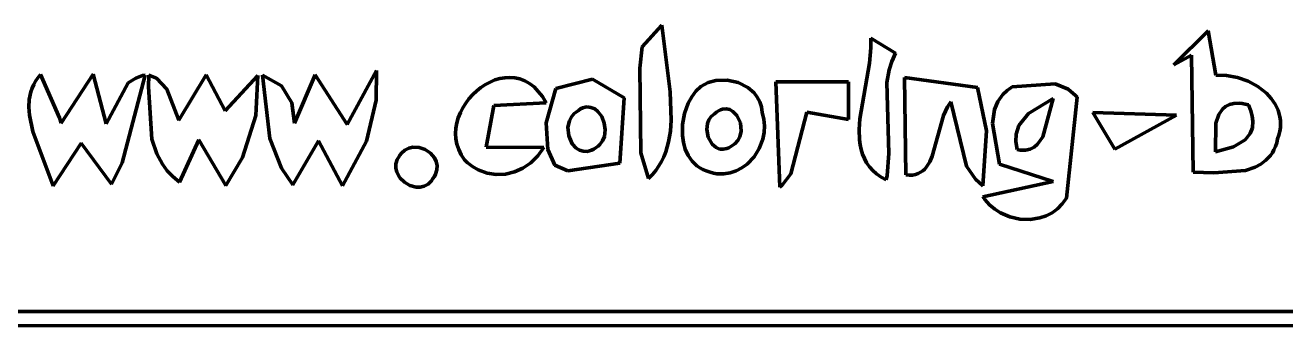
# Model space of a CAD drawing. Header units: millimetres. Extents: x 0 to 7.9, y 0 to 11.
# Drawn here: x 5.958 to 7.184, y 0 to 0.293 of the extents above; entities that cross this region are included whole.
import ezdxf

# ---------------------------------------------------------------- set-up
doc = ezdxf.new("R2010")
doc.units = ezdxf.units.MM
doc.layers.add('color#010101ff', color=7, linetype='CONTINUOUS', lineweight=100)
doc.layers.add('color#ffffffff', color=7, linetype='CONTINUOUS', lineweight=100)

msp = doc.modelspace()

# ---------------------------------------------------------------- linework, layer by layer
at = {"layer": 'color#010101ff'}
for p, q in [((6.5578, 0.2715), (6.577, 0.2926)), ((6.577, 0.2926), (6.5851, 0.2278)), ((7.0749, 0.2539), (7.1082, 0.2872)), ((7.1082, 0.2872), (7.1155, 0.2441)), ((6.5557, 0.2509), (6.5578, 0.2715)), ((6.7788, 0.2555), (6.7804, 0.2707)), ((6.7804, 0.2801), (6.8041, 0.2654)), ((6.7804, 0.2707), (6.7804, 0.2801)), ((6.8006, 0.2574), (6.7981, 0.2493)), ((6.8041, 0.2654), (6.8006, 0.2574)), ((7.0919, 0.2634), (7.0749, 0.2539)), ((7.0937, 0.1497), (7.0919, 0.2634)), ((5.9931, 0.1973), (6.0241, 0.2451)), ((6.0241, 0.2451), (6.037, 0.1966)), ((6.271, 0.1959), (6.2997, 0.2484)), ((6.2997, 0.2484), (6.2994, 0.2195)), ((6.5568, 0.1685), (6.5557, 0.2509)), ((6.7695, 0.2015), (6.7788, 0.2555)), ((6.7981, 0.2493), (6.7959, 0.2368)), ((5.9648, 0.2313), (5.9664, 0.2348)), ((5.9664, 0.2348), (5.9682, 0.2382)), ((5.9682, 0.2382), (5.9705, 0.2415)), ((5.9705, 0.2415), (5.9731, 0.2447)), ((5.9731, 0.2447), (5.9916, 0.2025)), ((6.037, 0.1966), (6.0584, 0.2364)), ((6.0748, 0.2439), (6.0524, 0.1585)), ((6.0584, 0.2364), (6.0656, 0.2412)), ((6.0656, 0.2412), (6.0722, 0.2435)), ((6.0722, 0.2435), (6.0748, 0.2439)), ((6.078, 0.2326), (6.0785, 0.2441)), ((6.0785, 0.2441), (6.0859, 0.2409)), ((6.0859, 0.2409), (6.096, 0.2303)), ((6.1075, 0.2003), (6.1342, 0.2443)), ((6.1342, 0.2443), (6.1524, 0.2091)), ((6.1524, 0.2091), (6.1842, 0.2438)), ((6.1842, 0.2438), (6.1824, 0.2046)), ((6.196, 0.1822), (6.1889, 0.2439)), ((6.1889, 0.2439), (6.2072, 0.2335)), ((6.2072, 0.2335), (6.2175, 0.2171)), ((6.2199, 0.1973), (6.2402, 0.2442)), ((6.2402, 0.2442), (6.271, 0.1959)), ((6.4012, 0.232), (6.4056, 0.2349)), ((6.4056, 0.2349), (6.4101, 0.2373)), ((6.4101, 0.2373), (6.4148, 0.2393)), ((6.4148, 0.2393), (6.4196, 0.2407)), ((6.4196, 0.2407), (6.4245, 0.2415)), ((6.4245, 0.2415), (6.4294, 0.2418)), ((6.4294, 0.2418), (6.4342, 0.2414)), ((6.4342, 0.2414), (6.4391, 0.2403)), ((6.4391, 0.2403), (6.4438, 0.2384)), ((6.4438, 0.2384), (6.4484, 0.2359)), ((6.4484, 0.2359), (6.4528, 0.2325)), ((6.4739, 0.2309), (6.5097, 0.2401)), ((6.5097, 0.2401), (6.5406, 0.222)), ((6.6102, 0.2283), (6.6149, 0.2331)), ((6.6149, 0.2331), (6.622, 0.2367)), ((6.622, 0.2367), (6.6297, 0.2388)), ((6.6297, 0.2388), (6.6405, 0.239)), ((6.6405, 0.239), (6.6512, 0.2367)), ((6.6512, 0.2367), (6.6607, 0.2319)), ((6.6878, 0.2374), (6.7584, 0.2376)), ((6.6919, 0.135), (6.6878, 0.2374)), ((6.7584, 0.2376), (6.7585, 0.2009)), ((6.7959, 0.2368), (6.7978, 0.1677)), ((6.8131, 0.2418), (6.8838, 0.2321)), ((6.8142, 0.147), (6.8131, 0.2418)), ((6.9178, 0.2326), (6.9593, 0.2356)), ((6.9593, 0.2356), (6.972, 0.2304)), ((7.1155, 0.2441), (7.1261, 0.2438)), ((7.1261, 0.2438), (7.1368, 0.2417)), ((7.1368, 0.2417), (7.1471, 0.238)), ((7.1471, 0.238), (7.1566, 0.2329)), ((7.1566, 0.2329), (7.1649, 0.2264)), ((5.9621, 0.2204), (5.9636, 0.2277)), ((5.9636, 0.2277), (5.9648, 0.2313)), ((6.0814, 0.1818), (6.078, 0.2326)), ((6.096, 0.2303), (6.1075, 0.2003)), ((6.3864, 0.2168), (6.3896, 0.2211)), ((6.3896, 0.2211), (6.3932, 0.2251)), ((6.3932, 0.2251), (6.3971, 0.2287)), ((6.3971, 0.2287), (6.4012, 0.232)), ((6.4528, 0.2325), (6.457, 0.2282)), ((6.457, 0.2282), (6.4609, 0.2231)), ((6.4609, 0.2231), (6.4646, 0.2171)), ((6.4647, 0.1975), (6.4739, 0.2309)), ((6.5406, 0.222), (6.5362, 0.1582)), ((6.5851, 0.2278), (6.5862, 0.2002)), ((6.6028, 0.2167), (6.6062, 0.2228)), ((6.6062, 0.2228), (6.6102, 0.2283)), ((6.6607, 0.2319), (6.6667, 0.2268)), ((6.6667, 0.2268), (6.6699, 0.2227)), ((6.6699, 0.2227), (6.6723, 0.2181)), ((6.8838, 0.2321), (6.8926, 0.1897)), ((6.9038, 0.2183), (6.9086, 0.2251)), ((6.9086, 0.2251), (6.9128, 0.2291)), ((6.9128, 0.2291), (6.9178, 0.2326)), ((6.9575, 0.2214), (6.9336, 0.2067)), ((6.9474, 0.184), (6.9575, 0.2214)), ((6.9807, 0.2225), (6.9704, 0.1243)), ((6.972, 0.2304), (6.9791, 0.2243)), ((6.9791, 0.2243), (6.9807, 0.2225)), ((7.1649, 0.2264), (7.1695, 0.2213)), ((7.1695, 0.2213), (7.1734, 0.2158)), ((5.9617, 0.2128), (5.9621, 0.2204)), ((5.9623, 0.2051), (5.9617, 0.2128)), ((6.2175, 0.2171), (6.2199, 0.1973)), ((6.2994, 0.2195), (6.2898, 0.1797)), ((6.3812, 0.2075), (6.3836, 0.2122)), ((6.3836, 0.2122), (6.3864, 0.2168)), ((6.4138, 0.2143), (6.4063, 0.1739)), ((6.4646, 0.2171), (6.4138, 0.2143)), ((6.496, 0.2097), (6.4938, 0.208)), ((6.4981, 0.2111), (6.496, 0.2097)), ((6.5003, 0.2121), (6.4981, 0.2111)), ((6.5024, 0.2127), (6.5003, 0.2121)), ((6.5044, 0.213), (6.5024, 0.2127)), ((6.5082, 0.2126), (6.5044, 0.213)), ((6.5118, 0.2111), (6.5082, 0.2126)), ((6.5149, 0.2086), (6.5118, 0.2111)), ((6.5186, 0.2036), (6.5149, 0.2086)), ((6.5991, 0.2066), (6.6028, 0.2167)), ((6.6322, 0.2094), (6.6302, 0.2081)), ((6.6341, 0.2103), (6.6322, 0.2094)), ((6.6361, 0.2109), (6.6341, 0.2103)), ((6.6397, 0.2112), (6.6361, 0.2109)), ((6.6432, 0.2104), (6.6397, 0.2112)), ((6.6462, 0.2086), (6.6432, 0.2104)), ((6.6501, 0.2046), (6.6462, 0.2086)), ((6.6723, 0.2181), (6.6739, 0.213)), ((6.6739, 0.213), (6.6745, 0.2075)), ((6.8548, 0.2132), (6.851, 0.2046)), ((6.8581, 0.2179), (6.8548, 0.2132)), ((6.8731, 0.1553), (6.8581, 0.2179)), ((6.8984, 0.1969), (6.9006, 0.2107)), ((6.9006, 0.2107), (6.9038, 0.2183)), ((7.1221, 0.2109), (7.1185, 0.2058)), ((7.1252, 0.2135), (7.1221, 0.2109)), ((7.1289, 0.2154), (7.1252, 0.2135)), ((7.1333, 0.2165), (7.1289, 0.2154)), ((7.1383, 0.2167), (7.1333, 0.2165)), ((7.1411, 0.2164), (7.1383, 0.2167)), ((7.1441, 0.2158), (7.1411, 0.2164)), ((7.1473, 0.215), (7.1441, 0.2158)), ((7.1497, 0.2093), (7.1473, 0.215)), ((7.1511, 0.204), (7.1497, 0.2093)), ((7.1734, 0.2158), (7.1762, 0.2098)), ((7.1762, 0.2098), (7.178, 0.2034)), ((5.9656, 0.1893), (5.9623, 0.2051)), ((5.9916, 0.2025), (5.9931, 0.1973)), ((6.1824, 0.2046), (6.1694, 0.1638)), ((6.3769, 0.1923), (6.3778, 0.1975)), ((6.3778, 0.1975), (6.3792, 0.2026)), ((6.3792, 0.2026), (6.3812, 0.2075)), ((6.4663, 0.1716), (6.4647, 0.1975)), ((6.4872, 0.1995), (6.4858, 0.1934)), ((6.4891, 0.2033), (6.4872, 0.1995)), ((6.492, 0.2066), (6.4891, 0.2033)), ((6.4938, 0.208), (6.492, 0.2066)), ((6.5211, 0.1974), (6.5186, 0.2036)), ((6.522, 0.1907), (6.5211, 0.1974)), ((6.5862, 0.2002), (6.5854, 0.1895)), ((6.5971, 0.1959), (6.5991, 0.2066)), ((6.6214, 0.197), (6.6207, 0.1912)), ((6.6228, 0.2006), (6.6214, 0.197)), ((6.625, 0.2038), (6.6228, 0.2006)), ((6.6282, 0.2065), (6.625, 0.2038)), ((6.6302, 0.2081), (6.6282, 0.2065)), ((6.6534, 0.1976), (6.6501, 0.2046)), ((6.6542, 0.1896), (6.6534, 0.1976)), ((6.6745, 0.2075), (6.6762, 0.2011)), ((6.6762, 0.2011), (6.6769, 0.1946)), ((6.7179, 0.2079), (6.7025, 0.1479)), ((6.7585, 0.2009), (6.7179, 0.2079)), ((6.7689, 0.1911), (6.7695, 0.2015)), ((6.851, 0.2046), (6.84, 0.1651)), ((6.9054, 0.1573), (6.8984, 0.1969)), ((6.9336, 0.2067), (6.9242, 0.1949)), ((6.996, 0.2077), (7.0775, 0.205)), ((7.0176, 0.172), (6.996, 0.2077)), ((7.0775, 0.205), (7.0176, 0.172)), ((7.1155, 0.1973), (7.1154, 0.1695)), ((7.1185, 0.2058), (7.1155, 0.1973)), ((7.1517, 0.1992), (7.1511, 0.204)), ((7.1512, 0.1927), (7.1517, 0.1992)), ((7.178, 0.2034), (7.1785, 0.2)), ((7.1786, 0.1965), (7.1784, 0.193)), ((7.1785, 0.2), (7.1786, 0.1965)), ((5.9853, 0.1361), (5.9656, 0.1893)), ((6.3766, 0.1871), (6.3769, 0.1923)), ((6.3769, 0.1819), (6.3766, 0.1871)), ((6.4858, 0.1934), (6.4866, 0.1849)), ((6.4866, 0.1849), (6.4899, 0.1773)), ((6.5195, 0.1801), (6.5212, 0.1842)), ((6.5212, 0.1842), (6.522, 0.1907)), ((6.5854, 0.1895), (6.5836, 0.1792)), ((6.597, 0.1853), (6.5971, 0.1959)), ((6.598, 0.1783), (6.597, 0.1853)), ((6.6207, 0.1912), (6.6222, 0.1835)), ((6.6529, 0.1838), (6.6542, 0.1896)), ((6.6765, 0.1881), (6.6753, 0.1817)), ((6.6769, 0.1946), (6.6765, 0.1881)), ((6.7692, 0.1811), (6.7689, 0.1911)), ((6.8926, 0.1897), (6.889, 0.1362)), ((6.9216, 0.1865), (6.9213, 0.1794)), ((6.9242, 0.1949), (6.9216, 0.1865)), ((6.9423, 0.1767), (6.9474, 0.184)), ((7.1441, 0.1809), (7.1491, 0.1871)), ((7.1491, 0.1871), (7.1512, 0.1927)), ((7.177, 0.1857), (7.1757, 0.1819)), ((7.1779, 0.1894), (7.177, 0.1857)), ((7.1784, 0.193), (7.1779, 0.1894)), ((6.0125, 0.1777), (5.9853, 0.1361)), ((6.0419, 0.1378), (6.0125, 0.1777)), ((6.0862, 0.1673), (6.0814, 0.1818)), ((6.127, 0.181), (6.108, 0.1399)), ((6.1532, 0.1366), (6.127, 0.181)), ((6.2074, 0.1535), (6.196, 0.1822)), ((6.2433, 0.1802), (6.2184, 0.1371)), ((6.2665, 0.1361), (6.2433, 0.1802)), ((6.2898, 0.1797), (6.2665, 0.1361)), ((6.3273, 0.171), (6.3311, 0.1729)), ((6.3311, 0.1729), (6.3351, 0.1739)), ((6.3351, 0.1739), (6.3412, 0.1736)), ((6.3412, 0.1736), (6.347, 0.1716)), ((6.347, 0.1716), (6.3521, 0.1681)), ((6.3779, 0.1767), (6.3769, 0.1819)), ((6.3796, 0.1715), (6.3779, 0.1767)), ((6.4063, 0.1739), (6.4624, 0.1736)), ((6.4624, 0.1736), (6.4566, 0.1655)), ((6.4899, 0.1773), (6.4939, 0.173)), ((6.4939, 0.173), (6.4971, 0.171)), ((6.5088, 0.171), (6.511, 0.1721)), ((6.511, 0.1721), (6.5132, 0.1736)), ((6.5132, 0.1736), (6.5152, 0.175)), ((6.5152, 0.175), (6.5169, 0.1765)), ((6.5169, 0.1765), (6.5195, 0.1801)), ((6.5824, 0.1742), (6.5808, 0.1693)), ((6.5836, 0.1792), (6.5824, 0.1742)), ((6.5999, 0.1718), (6.598, 0.1783)), ((6.6027, 0.1657), (6.5999, 0.1718)), ((6.6222, 0.1835), (6.626, 0.1769)), ((6.626, 0.1769), (6.63, 0.1735)), ((6.63, 0.1735), (6.6332, 0.1721)), ((6.6332, 0.1721), (6.6367, 0.1718)), ((6.6367, 0.1718), (6.6404, 0.1725)), ((6.6404, 0.1725), (6.6423, 0.1733)), ((6.6423, 0.1733), (6.6442, 0.1744)), ((6.6442, 0.1744), (6.6462, 0.1759)), ((6.6462, 0.1759), (6.648, 0.1772)), ((6.648, 0.1772), (6.6509, 0.1803)), ((6.6509, 0.1803), (6.6529, 0.1838)), ((6.6718, 0.1726), (6.6667, 0.1644)), ((6.6753, 0.1817), (6.6718, 0.1726)), ((6.7699, 0.1763), (6.7692, 0.1811)), ((6.7708, 0.1716), (6.7699, 0.1763)), ((6.7722, 0.1671), (6.7708, 0.1716)), ((6.9213, 0.1794), (6.9226, 0.1715)), ((6.9307, 0.1711), (6.9352, 0.1721)), ((6.9352, 0.1721), (6.939, 0.174)), ((6.939, 0.174), (6.9423, 0.1767)), ((7.1154, 0.1695), (7.1328, 0.1741)), ((7.1328, 0.1741), (7.1441, 0.1809)), ((7.1736, 0.1746), (7.1722, 0.1714)), ((7.1748, 0.1781), (7.1736, 0.1746)), ((7.1757, 0.1819), (7.1748, 0.1781)), ((6.0916, 0.1572), (6.0862, 0.1673)), ((6.1694, 0.1638), (6.1532, 0.1366)), ((6.3186, 0.1577), (6.3198, 0.1619)), ((6.3198, 0.1619), (6.321, 0.1639)), ((6.321, 0.1639), (6.3224, 0.166)), ((6.3224, 0.166), (6.3239, 0.1679)), ((6.3239, 0.1679), (6.3273, 0.171)), ((6.3521, 0.1681), (6.356, 0.1634)), ((6.356, 0.1634), (6.3578, 0.1598)), ((6.3578, 0.1598), (6.3586, 0.1559)), ((6.382, 0.1664), (6.3796, 0.1715)), ((6.3853, 0.1615), (6.382, 0.1664)), ((6.3878, 0.1591), (6.3853, 0.1615)), ((6.4566, 0.1655), (6.4497, 0.1587)), ((6.473, 0.1565), (6.4663, 0.1716)), ((6.4971, 0.171), (6.5007, 0.1699)), ((6.5007, 0.1699), (6.5046, 0.1698)), ((6.5046, 0.1698), (6.5067, 0.1703)), ((6.5067, 0.1703), (6.5088, 0.171)), ((6.5642, 0.1433), (6.5568, 0.1685)), ((6.5767, 0.16), (6.5742, 0.1556)), ((6.5789, 0.1646), (6.5767, 0.16)), ((6.5808, 0.1693), (6.5789, 0.1646)), ((6.6064, 0.1603), (6.6027, 0.1657)), ((6.6087, 0.1579), (6.6064, 0.1603)), ((6.6667, 0.1644), (6.6601, 0.1575)), ((6.774, 0.1628), (6.7722, 0.1671)), ((6.7762, 0.1587), (6.774, 0.1628)), ((6.7978, 0.1677), (6.7961, 0.1462)), ((6.8375, 0.1595), (6.8345, 0.1547)), ((6.84, 0.1651), (6.8375, 0.1595)), ((6.9226, 0.1715), (6.9254, 0.1711)), ((6.9254, 0.1711), (6.9281, 0.1709)), ((6.9281, 0.1709), (6.9307, 0.1711)), ((7.1644, 0.1611), (7.1595, 0.1573)), ((7.1687, 0.1658), (7.1644, 0.1611)), ((7.1706, 0.1685), (7.1687, 0.1658)), ((7.1722, 0.1714), (7.1706, 0.1685)), ((6.0524, 0.1585), (6.0419, 0.1378)), ((6.0962, 0.151), (6.0916, 0.1572)), ((6.1016, 0.1452), (6.0962, 0.151)), ((6.2184, 0.1371), (6.2074, 0.1535)), ((6.3185, 0.1536), (6.3186, 0.1577)), ((6.3194, 0.1497), (6.3185, 0.1536)), ((6.3223, 0.1442), (6.3194, 0.1497)), ((6.3571, 0.1476), (6.3559, 0.1455)), ((6.3584, 0.1518), (6.3571, 0.1476)), ((6.3586, 0.1559), (6.3584, 0.1518)), ((6.393, 0.1551), (6.3878, 0.1591)), ((6.3985, 0.1518), (6.393, 0.1551)), ((6.4072, 0.1486), (6.3985, 0.1518)), ((6.4161, 0.1473), (6.4072, 0.1486)), ((6.425, 0.1477), (6.4161, 0.1473)), ((6.4337, 0.1498), (6.425, 0.1477)), ((6.442, 0.1535), (6.4337, 0.1498)), ((6.4497, 0.1587), (6.442, 0.1535)), ((6.4858, 0.1508), (6.473, 0.1565)), ((6.5362, 0.1582), (6.4858, 0.1508)), ((6.568, 0.1472), (6.5642, 0.1433)), ((6.5713, 0.1513), (6.568, 0.1472)), ((6.5742, 0.1556), (6.5713, 0.1513)), ((6.6112, 0.1557), (6.6087, 0.1579)), ((6.614, 0.1538), (6.6112, 0.1557)), ((6.617, 0.1521), (6.614, 0.1538)), ((6.6203, 0.1507), (6.617, 0.1521)), ((6.6239, 0.1495), (6.6203, 0.1507)), ((6.6273, 0.1486), (6.6239, 0.1495)), ((6.6306, 0.1481), (6.6273, 0.1486)), ((6.6372, 0.1478), (6.6306, 0.1481)), ((6.6435, 0.1488), (6.6372, 0.1478)), ((6.6494, 0.1508), (6.6435, 0.1488)), ((6.655, 0.1537), (6.6494, 0.1508)), ((6.6601, 0.1575), (6.655, 0.1537)), ((6.7025, 0.1479), (6.694, 0.137)), ((6.7789, 0.1549), (6.7762, 0.1587)), ((6.7822, 0.1513), (6.7789, 0.1549)), ((6.7859, 0.1479), (6.7822, 0.1513)), ((6.7903, 0.1448), (6.7859, 0.1479)), ((6.8236, 0.1473), (6.8208, 0.1468)), ((6.8262, 0.1482), (6.8236, 0.1473)), ((6.8286, 0.1494), (6.8262, 0.1482)), ((6.8308, 0.1509), (6.8286, 0.1494)), ((6.8327, 0.1526), (6.8308, 0.1509)), ((6.8345, 0.1547), (6.8327, 0.1526)), ((6.8819, 0.1428), (6.8731, 0.1553)), ((6.9574, 0.1405), (6.9054, 0.1573)), ((7.1136, 0.1488), (7.0937, 0.1497)), ((7.1446, 0.1513), (7.1136, 0.1488)), ((7.1539, 0.1544), (7.1446, 0.1513)), ((7.1595, 0.1573), (7.1539, 0.1544)), ((6.108, 0.1399), (6.1016, 0.1452)), ((6.3268, 0.1397), (6.3223, 0.1442)), ((6.3322, 0.1365), (6.3268, 0.1397)), ((6.3382, 0.1348), (6.3322, 0.1365)), ((6.3422, 0.1348), (6.3382, 0.1348)), ((6.3461, 0.1358), (6.3422, 0.1348)), ((6.3498, 0.1379), (6.3461, 0.1358)), ((6.3515, 0.1394), (6.3498, 0.1379)), ((6.353, 0.1412), (6.3515, 0.1394)), ((6.3545, 0.1433), (6.353, 0.1412)), ((6.3559, 0.1455), (6.3545, 0.1433)), ((6.694, 0.137), (6.6919, 0.135)), ((6.7952, 0.142), (6.7903, 0.1448)), ((6.7961, 0.1462), (6.7952, 0.142)), ((6.8176, 0.1467), (6.8142, 0.147)), ((6.8208, 0.1468), (6.8176, 0.1467)), ((6.889, 0.1362), (6.8819, 0.1428)), ((6.8891, 0.1255), (6.9574, 0.1405)), ((6.8911, 0.1228), (6.8891, 0.1255)), ((6.8956, 0.1178), (6.8911, 0.1228)), ((6.9704, 0.1243), (6.9664, 0.1186)), ((6.9007, 0.1135), (6.8956, 0.1178)), ((6.9063, 0.1099), (6.9007, 0.1135)), ((6.9617, 0.1139), (6.9565, 0.11)), ((6.9664, 0.1186), (6.9617, 0.1139)), ((6.9154, 0.106), (6.9063, 0.1099)), ((6.9251, 0.1038), (6.9154, 0.106)), ((6.935, 0.1035), (6.9251, 0.1038)), ((6.9446, 0.105), (6.935, 0.1035)), ((6.9507, 0.1071), (6.9446, 0.105)), ((6.9565, 0.11), (6.9507, 0.1071)), ((0.0139, 0.0139), (7.8611, 0.014)), ((7.875, 0), (0, 0))]:
    msp.add_line(p, q, dxfattribs=at)
at = {"layer": 'color#ffffffff'}
for p, q in [((6.577, 0.2926), (6.5578, 0.2715)), ((6.5851, 0.2278), (6.577, 0.2926)), ((7.1082, 0.2872), (7.0749, 0.2539)), ((7.1155, 0.2441), (7.1082, 0.2872)), ((6.5578, 0.2715), (6.5557, 0.2509)), ((6.7804, 0.2707), (6.7788, 0.2555)), ((6.7804, 0.2801), (6.7804, 0.2707)), ((6.8041, 0.2654), (6.7804, 0.2801)), ((6.7981, 0.2493), (6.8006, 0.2574)), ((6.8006, 0.2574), (6.8041, 0.2654)), ((7.0749, 0.2539), (7.0919, 0.2634)), ((7.0919, 0.2634), (7.0937, 0.1497)), ((6.0241, 0.2451), (5.9931, 0.1973)), ((6.037, 0.1966), (6.0241, 0.2451)), ((6.2997, 0.2484), (6.271, 0.1959)), ((6.2994, 0.2195), (6.2997, 0.2484)), ((6.5557, 0.2509), (6.5568, 0.1685)), ((6.7788, 0.2555), (6.7695, 0.2015)), ((6.7959, 0.2368), (6.7981, 0.2493)), ((5.9664, 0.2348), (5.9648, 0.2313)), ((5.9682, 0.2382), (5.9664, 0.2348)), ((5.9705, 0.2415), (5.9682, 0.2382)), ((5.9731, 0.2447), (5.9705, 0.2415)), ((5.9916, 0.2025), (5.9731, 0.2447)), ((6.0584, 0.2364), (6.037, 0.1966)), ((6.0524, 0.1585), (6.0748, 0.2439)), ((6.0656, 0.2412), (6.0584, 0.2364)), ((6.0722, 0.2435), (6.0656, 0.2412)), ((6.0748, 0.2439), (6.0722, 0.2435)), ((6.0785, 0.2441), (6.078, 0.2326)), ((6.0859, 0.2409), (6.0785, 0.2441)), ((6.096, 0.2303), (6.0859, 0.2409)), ((6.1342, 0.2443), (6.1075, 0.2003)), ((6.1524, 0.2091), (6.1342, 0.2443)), ((6.1842, 0.2438), (6.1524, 0.2091)), ((6.1824, 0.2046), (6.1842, 0.2438)), ((6.2072, 0.2335), (6.1889, 0.2439)), ((6.1889, 0.2439), (6.196, 0.1822)), ((6.2175, 0.2171), (6.2072, 0.2335)), ((6.2402, 0.2442), (6.2199, 0.1973)), ((6.271, 0.1959), (6.2402, 0.2442)), ((6.4056, 0.2349), (6.4012, 0.232)), ((6.4101, 0.2373), (6.4056, 0.2349)), ((6.4148, 0.2393), (6.4101, 0.2373)), ((6.4196, 0.2407), (6.4148, 0.2393)), ((6.4245, 0.2415), (6.4196, 0.2407)), ((6.4294, 0.2418), (6.4245, 0.2415)), ((6.4342, 0.2414), (6.4294, 0.2418)), ((6.4391, 0.2403), (6.4342, 0.2414)), ((6.4438, 0.2384), (6.4391, 0.2403)), ((6.4484, 0.2359), (6.4438, 0.2384)), ((6.4528, 0.2325), (6.4484, 0.2359)), ((6.5097, 0.2401), (6.4739, 0.2309)), ((6.5406, 0.222), (6.5097, 0.2401)), ((6.6149, 0.2331), (6.6102, 0.2283)), ((6.622, 0.2367), (6.6149, 0.2331)), ((6.6297, 0.2388), (6.622, 0.2367)), ((6.6405, 0.239), (6.6297, 0.2388)), ((6.6512, 0.2367), (6.6405, 0.239)), ((6.6607, 0.2319), (6.6512, 0.2367)), ((6.7584, 0.2376), (6.6878, 0.2374)), ((6.6878, 0.2374), (6.6919, 0.135)), ((6.7585, 0.2009), (6.7584, 0.2376)), ((6.7978, 0.1677), (6.7959, 0.2368)), ((6.8131, 0.2418), (6.8142, 0.147)), ((6.8838, 0.2321), (6.8131, 0.2418)), ((6.9593, 0.2356), (6.9178, 0.2326)), ((6.972, 0.2304), (6.9593, 0.2356)), ((7.1261, 0.2438), (7.1155, 0.2441)), ((7.1368, 0.2417), (7.1261, 0.2438)), ((7.1471, 0.238), (7.1368, 0.2417)), ((7.1566, 0.2329), (7.1471, 0.238)), ((7.1649, 0.2264), (7.1566, 0.2329)), ((5.9636, 0.2277), (5.9621, 0.2204)), ((5.9648, 0.2313), (5.9636, 0.2277)), ((6.078, 0.2326), (6.0814, 0.1818)), ((6.1075, 0.2003), (6.096, 0.2303)), ((6.3896, 0.2211), (6.3864, 0.2168)), ((6.3932, 0.2251), (6.3896, 0.2211)), ((6.3971, 0.2287), (6.3932, 0.2251)), ((6.4012, 0.232), (6.3971, 0.2287)), ((6.457, 0.2282), (6.4528, 0.2325)), ((6.4609, 0.2231), (6.457, 0.2282)), ((6.4646, 0.2171), (6.4609, 0.2231)), ((6.4739, 0.2309), (6.4647, 0.1975)), ((6.5362, 0.1582), (6.5406, 0.222)), ((6.5862, 0.2002), (6.5851, 0.2278)), ((6.6062, 0.2228), (6.6028, 0.2167)), ((6.6102, 0.2283), (6.6062, 0.2228)), ((6.6667, 0.2268), (6.6607, 0.2319)), ((6.6699, 0.2227), (6.6667, 0.2268)), ((6.6723, 0.2181), (6.6699, 0.2227)), ((6.8926, 0.1897), (6.8838, 0.2321)), ((6.9086, 0.2251), (6.9038, 0.2183)), ((6.9128, 0.2291), (6.9086, 0.2251)), ((6.9178, 0.2326), (6.9128, 0.2291)), ((6.9336, 0.2067), (6.9575, 0.2214)), ((6.9575, 0.2214), (6.9474, 0.184)), ((6.9704, 0.1243), (6.9807, 0.2225)), ((6.9791, 0.2243), (6.972, 0.2304)), ((6.9807, 0.2225), (6.9791, 0.2243)), ((7.1695, 0.2213), (7.1649, 0.2264)), ((7.1734, 0.2158), (7.1695, 0.2213)), ((5.9621, 0.2204), (5.9617, 0.2128)), ((5.9617, 0.2128), (5.9623, 0.2051)), ((6.2199, 0.1973), (6.2175, 0.2171)), ((6.2898, 0.1797), (6.2994, 0.2195)), ((6.3836, 0.2122), (6.3812, 0.2075)), ((6.3864, 0.2168), (6.3836, 0.2122)), ((6.4063, 0.1739), (6.4138, 0.2143)), ((6.4138, 0.2143), (6.4646, 0.2171)), ((6.4938, 0.208), (6.496, 0.2097)), ((6.496, 0.2097), (6.4981, 0.2111)), ((6.4981, 0.2111), (6.5003, 0.2121)), ((6.5003, 0.2121), (6.5024, 0.2127)), ((6.5024, 0.2127), (6.5044, 0.213)), ((6.5044, 0.213), (6.5082, 0.2126)), ((6.5082, 0.2126), (6.5118, 0.2111)), ((6.5118, 0.2111), (6.5149, 0.2086)), ((6.5149, 0.2086), (6.5186, 0.2036)), ((6.6028, 0.2167), (6.5991, 0.2066)), ((6.6302, 0.2081), (6.6322, 0.2094)), ((6.6322, 0.2094), (6.6341, 0.2103)), ((6.6341, 0.2103), (6.6361, 0.2109)), ((6.6361, 0.2109), (6.6397, 0.2112)), ((6.6397, 0.2112), (6.6432, 0.2104)), ((6.6432, 0.2104), (6.6462, 0.2086)), ((6.6462, 0.2086), (6.6501, 0.2046)), ((6.6739, 0.213), (6.6723, 0.2181)), ((6.6745, 0.2075), (6.6739, 0.213)), ((6.851, 0.2046), (6.8548, 0.2132)), ((6.8548, 0.2132), (6.8581, 0.2179)), ((6.8581, 0.2179), (6.8731, 0.1553)), ((6.9006, 0.2107), (6.8984, 0.1969)), ((6.9038, 0.2183), (6.9006, 0.2107)), ((7.1185, 0.2058), (7.1221, 0.2109)), ((7.1221, 0.2109), (7.1252, 0.2135)), ((7.1252, 0.2135), (7.1289, 0.2154)), ((7.1289, 0.2154), (7.1333, 0.2165)), ((7.1333, 0.2165), (7.1383, 0.2167)), ((7.1383, 0.2167), (7.1411, 0.2164)), ((7.1411, 0.2164), (7.1441, 0.2158)), ((7.1441, 0.2158), (7.1473, 0.215)), ((7.1473, 0.215), (7.1497, 0.2093)), ((7.1497, 0.2093), (7.1511, 0.204)), ((7.1762, 0.2098), (7.1734, 0.2158)), ((7.178, 0.2034), (7.1762, 0.2098)), ((5.9623, 0.2051), (5.9656, 0.1893)), ((5.9931, 0.1973), (5.9916, 0.2025)), ((6.1694, 0.1638), (6.1824, 0.2046)), ((6.3778, 0.1975), (6.3769, 0.1923)), ((6.3792, 0.2026), (6.3778, 0.1975)), ((6.3812, 0.2075), (6.3792, 0.2026)), ((6.4647, 0.1975), (6.4663, 0.1716)), ((6.4858, 0.1934), (6.4872, 0.1995)), ((6.4872, 0.1995), (6.4891, 0.2033)), ((6.4891, 0.2033), (6.492, 0.2066)), ((6.492, 0.2066), (6.4938, 0.208)), ((6.5186, 0.2036), (6.5211, 0.1974)), ((6.5211, 0.1974), (6.522, 0.1907)), ((6.5854, 0.1895), (6.5862, 0.2002)), ((6.5991, 0.2066), (6.5971, 0.1959)), ((6.6207, 0.1912), (6.6214, 0.197)), ((6.6214, 0.197), (6.6228, 0.2006)), ((6.6228, 0.2006), (6.625, 0.2038)), ((6.625, 0.2038), (6.6282, 0.2065)), ((6.6282, 0.2065), (6.6302, 0.2081)), ((6.6501, 0.2046), (6.6534, 0.1976)), ((6.6534, 0.1976), (6.6542, 0.1896)), ((6.6762, 0.2011), (6.6745, 0.2075)), ((6.6769, 0.1946), (6.6762, 0.2011)), ((6.7025, 0.1479), (6.7179, 0.2079)), ((6.7179, 0.2079), (6.7585, 0.2009)), ((6.7695, 0.2015), (6.7689, 0.1911)), ((6.84, 0.1651), (6.851, 0.2046)), ((6.8984, 0.1969), (6.9054, 0.1573)), ((6.9242, 0.1949), (6.9336, 0.2067)), ((6.996, 0.2077), (7.0176, 0.172)), ((7.0775, 0.205), (6.996, 0.2077)), ((7.0176, 0.172), (7.0775, 0.205)), ((7.1154, 0.1695), (7.1155, 0.1973)), ((7.1155, 0.1973), (7.1185, 0.2058)), ((7.1511, 0.204), (7.1517, 0.1992)), ((7.1517, 0.1992), (7.1512, 0.1927)), ((7.1785, 0.2), (7.178, 0.2034)), ((7.1784, 0.193), (7.1786, 0.1965)), ((7.1786, 0.1965), (7.1785, 0.2)), ((5.9656, 0.1893), (5.9853, 0.1361)), ((6.3769, 0.1923), (6.3766, 0.1871)), ((6.3766, 0.1871), (6.3769, 0.1819)), ((6.4866, 0.1849), (6.4858, 0.1934)), ((6.4899, 0.1773), (6.4866, 0.1849)), ((6.5212, 0.1842), (6.5195, 0.1801)), ((6.522, 0.1907), (6.5212, 0.1842)), ((6.5836, 0.1792), (6.5854, 0.1895)), ((6.5971, 0.1959), (6.597, 0.1853)), ((6.597, 0.1853), (6.598, 0.1783)), ((6.6222, 0.1835), (6.6207, 0.1912)), ((6.6542, 0.1896), (6.6529, 0.1838)), ((6.6753, 0.1817), (6.6765, 0.1881)), ((6.6765, 0.1881), (6.6769, 0.1946)), ((6.7689, 0.1911), (6.7692, 0.1811)), ((6.889, 0.1362), (6.8926, 0.1897)), ((6.9213, 0.1794), (6.9216, 0.1865)), ((6.9216, 0.1865), (6.9242, 0.1949)), ((6.9474, 0.184), (6.9423, 0.1767)), ((7.1491, 0.1871), (7.1441, 0.1809)), ((7.1512, 0.1927), (7.1491, 0.1871)), ((7.1757, 0.1819), (7.177, 0.1857)), ((7.177, 0.1857), (7.1779, 0.1894)), ((7.1779, 0.1894), (7.1784, 0.193)), ((5.9853, 0.1361), (6.0125, 0.1777)), ((6.0125, 0.1777), (6.0419, 0.1378)), ((6.0814, 0.1818), (6.0862, 0.1673)), ((6.108, 0.1399), (6.127, 0.181)), ((6.127, 0.181), (6.1532, 0.1366)), ((6.196, 0.1822), (6.2074, 0.1535)), ((6.2184, 0.1371), (6.2433, 0.1802)), ((6.2433, 0.1802), (6.2665, 0.1361)), ((6.2665, 0.1361), (6.2898, 0.1797)), ((6.3311, 0.1729), (6.3273, 0.171)), ((6.3351, 0.1739), (6.3311, 0.1729)), ((6.3412, 0.1736), (6.3351, 0.1739)), ((6.347, 0.1716), (6.3412, 0.1736)), ((6.3521, 0.1681), (6.347, 0.1716)), ((6.3769, 0.1819), (6.3779, 0.1767)), ((6.3779, 0.1767), (6.3796, 0.1715)), ((6.4624, 0.1736), (6.4063, 0.1739)), ((6.4566, 0.1655), (6.4624, 0.1736)), ((6.4939, 0.173), (6.4899, 0.1773)), ((6.4971, 0.171), (6.4939, 0.173)), ((6.511, 0.1721), (6.5088, 0.171)), ((6.5132, 0.1736), (6.511, 0.1721)), ((6.5152, 0.175), (6.5132, 0.1736)), ((6.5169, 0.1765), (6.5152, 0.175)), ((6.5195, 0.1801), (6.5169, 0.1765)), ((6.5808, 0.1693), (6.5824, 0.1742)), ((6.5824, 0.1742), (6.5836, 0.1792)), ((6.598, 0.1783), (6.5999, 0.1718)), ((6.5999, 0.1718), (6.6027, 0.1657)), ((6.626, 0.1769), (6.6222, 0.1835)), ((6.63, 0.1735), (6.626, 0.1769)), ((6.6332, 0.1721), (6.63, 0.1735)), ((6.6367, 0.1718), (6.6332, 0.1721)), ((6.6404, 0.1725), (6.6367, 0.1718)), ((6.6423, 0.1733), (6.6404, 0.1725)), ((6.6442, 0.1744), (6.6423, 0.1733)), ((6.6462, 0.1759), (6.6442, 0.1744)), ((6.648, 0.1772), (6.6462, 0.1759)), ((6.6509, 0.1803), (6.648, 0.1772)), ((6.6529, 0.1838), (6.6509, 0.1803)), ((6.6667, 0.1644), (6.6718, 0.1726)), ((6.6718, 0.1726), (6.6753, 0.1817)), ((6.7692, 0.1811), (6.7699, 0.1763)), ((6.7699, 0.1763), (6.7708, 0.1716)), ((6.7708, 0.1716), (6.7722, 0.1671)), ((6.9226, 0.1715), (6.9213, 0.1794)), ((6.9352, 0.1721), (6.9307, 0.1711)), ((6.939, 0.174), (6.9352, 0.1721)), ((6.9423, 0.1767), (6.939, 0.174)), ((7.1328, 0.1741), (7.1154, 0.1695)), ((7.1441, 0.1809), (7.1328, 0.1741)), ((7.1722, 0.1714), (7.1736, 0.1746)), ((7.1736, 0.1746), (7.1748, 0.1781)), ((7.1748, 0.1781), (7.1757, 0.1819)), ((6.0862, 0.1673), (6.0916, 0.1572)), ((6.1532, 0.1366), (6.1694, 0.1638)), ((6.3198, 0.1619), (6.3186, 0.1577)), ((6.321, 0.1639), (6.3198, 0.1619)), ((6.3224, 0.166), (6.321, 0.1639)), ((6.3239, 0.1679), (6.3224, 0.166)), ((6.3273, 0.171), (6.3239, 0.1679)), ((6.356, 0.1634), (6.3521, 0.1681)), ((6.3578, 0.1598), (6.356, 0.1634)), ((6.3586, 0.1559), (6.3578, 0.1598)), ((6.3796, 0.1715), (6.382, 0.1664)), ((6.382, 0.1664), (6.3853, 0.1615)), ((6.3853, 0.1615), (6.3878, 0.1591)), ((6.4497, 0.1587), (6.4566, 0.1655)), ((6.4663, 0.1716), (6.473, 0.1565)), ((6.5007, 0.1699), (6.4971, 0.171)), ((6.5046, 0.1698), (6.5007, 0.1699)), ((6.5067, 0.1703), (6.5046, 0.1698)), ((6.5088, 0.171), (6.5067, 0.1703)), ((6.5568, 0.1685), (6.5642, 0.1433)), ((6.5742, 0.1556), (6.5767, 0.16)), ((6.5767, 0.16), (6.5789, 0.1646)), ((6.5789, 0.1646), (6.5808, 0.1693)), ((6.6027, 0.1657), (6.6064, 0.1603)), ((6.6064, 0.1603), (6.6087, 0.1579)), ((6.6601, 0.1575), (6.6667, 0.1644)), ((6.7722, 0.1671), (6.774, 0.1628)), ((6.774, 0.1628), (6.7762, 0.1587)), ((6.7961, 0.1462), (6.7978, 0.1677)), ((6.8345, 0.1547), (6.8375, 0.1595)), ((6.8375, 0.1595), (6.84, 0.1651)), ((6.9254, 0.1711), (6.9226, 0.1715)), ((6.9281, 0.1709), (6.9254, 0.1711)), ((6.9307, 0.1711), (6.9281, 0.1709)), ((7.1595, 0.1573), (7.1644, 0.1611)), ((7.1644, 0.1611), (7.1687, 0.1658)), ((7.1687, 0.1658), (7.1706, 0.1685)), ((7.1706, 0.1685), (7.1722, 0.1714)), ((6.0419, 0.1378), (6.0524, 0.1585)), ((6.0916, 0.1572), (6.0962, 0.151)), ((6.0962, 0.151), (6.1016, 0.1452)), ((6.2074, 0.1535), (6.2184, 0.1371)), ((6.3186, 0.1577), (6.3185, 0.1536)), ((6.3185, 0.1536), (6.3194, 0.1497)), ((6.3194, 0.1497), (6.3223, 0.1442)), ((6.3559, 0.1455), (6.3571, 0.1476)), ((6.3571, 0.1476), (6.3584, 0.1518)), ((6.3584, 0.1518), (6.3586, 0.1559)), ((6.3878, 0.1591), (6.393, 0.1551)), ((6.393, 0.1551), (6.3985, 0.1518)), ((6.3985, 0.1518), (6.4072, 0.1486)), ((6.4072, 0.1486), (6.4161, 0.1473)), ((6.4161, 0.1473), (6.425, 0.1477)), ((6.425, 0.1477), (6.4337, 0.1498)), ((6.4337, 0.1498), (6.442, 0.1535)), ((6.442, 0.1535), (6.4497, 0.1587)), ((6.473, 0.1565), (6.4858, 0.1508)), ((6.4858, 0.1508), (6.5362, 0.1582)), ((6.5642, 0.1433), (6.568, 0.1472)), ((6.568, 0.1472), (6.5713, 0.1513)), ((6.5713, 0.1513), (6.5742, 0.1556)), ((6.6087, 0.1579), (6.6112, 0.1557)), ((6.6112, 0.1557), (6.614, 0.1538)), ((6.614, 0.1538), (6.617, 0.1521)), ((6.617, 0.1521), (6.6203, 0.1507)), ((6.6203, 0.1507), (6.6239, 0.1495)), ((6.6239, 0.1495), (6.6273, 0.1486)), ((6.6273, 0.1486), (6.6306, 0.1481)), ((6.6306, 0.1481), (6.6372, 0.1478)), ((6.6372, 0.1478), (6.6435, 0.1488)), ((6.6435, 0.1488), (6.6494, 0.1508)), ((6.6494, 0.1508), (6.655, 0.1537)), ((6.655, 0.1537), (6.6601, 0.1575)), ((6.694, 0.137), (6.7025, 0.1479)), ((6.7762, 0.1587), (6.7789, 0.1549)), ((6.7789, 0.1549), (6.7822, 0.1513)), ((6.7822, 0.1513), (6.7859, 0.1479)), ((6.7859, 0.1479), (6.7903, 0.1448)), ((6.8208, 0.1468), (6.8236, 0.1473)), ((6.8236, 0.1473), (6.8262, 0.1482)), ((6.8262, 0.1482), (6.8286, 0.1494)), ((6.8286, 0.1494), (6.8308, 0.1509)), ((6.8308, 0.1509), (6.8327, 0.1526)), ((6.8327, 0.1526), (6.8345, 0.1547)), ((6.8731, 0.1553), (6.8819, 0.1428)), ((6.9054, 0.1573), (6.9574, 0.1405)), ((7.0937, 0.1497), (7.1136, 0.1488)), ((7.1136, 0.1488), (7.1446, 0.1513)), ((7.1446, 0.1513), (7.1539, 0.1544)), ((7.1539, 0.1544), (7.1595, 0.1573)), ((6.1016, 0.1452), (6.108, 0.1399)), ((6.3223, 0.1442), (6.3268, 0.1397)), ((6.3268, 0.1397), (6.3322, 0.1365)), ((6.3322, 0.1365), (6.3382, 0.1348)), ((6.3382, 0.1348), (6.3422, 0.1348)), ((6.3422, 0.1348), (6.3461, 0.1358)), ((6.3461, 0.1358), (6.3498, 0.1379)), ((6.3498, 0.1379), (6.3515, 0.1394)), ((6.3515, 0.1394), (6.353, 0.1412)), ((6.353, 0.1412), (6.3545, 0.1433)), ((6.3545, 0.1433), (6.3559, 0.1455)), ((6.6919, 0.135), (6.694, 0.137)), ((6.7903, 0.1448), (6.7952, 0.142)), ((6.7952, 0.142), (6.7961, 0.1462)), ((6.8142, 0.147), (6.8176, 0.1467)), ((6.8176, 0.1467), (6.8208, 0.1468)), ((6.8819, 0.1428), (6.889, 0.1362)), ((6.9574, 0.1405), (6.8891, 0.1255)), ((6.8891, 0.1255), (6.8911, 0.1228)), ((6.8911, 0.1228), (6.8956, 0.1178)), ((6.9664, 0.1186), (6.9704, 0.1243)), ((6.8956, 0.1178), (6.9007, 0.1135)), ((6.9007, 0.1135), (6.9063, 0.1099)), ((6.9565, 0.11), (6.9617, 0.1139)), ((6.9617, 0.1139), (6.9664, 0.1186)), ((6.9063, 0.1099), (6.9154, 0.106)), ((6.9154, 0.106), (6.9251, 0.1038)), ((6.9251, 0.1038), (6.935, 0.1035)), ((6.935, 0.1035), (6.9446, 0.105)), ((6.9446, 0.105), (6.9507, 0.1071)), ((6.9507, 0.1071), (6.9565, 0.11)), ((7.8611, 0.014), (0.0139, 0.0139))]:
    msp.add_line(p, q, dxfattribs=at)

doc.saveas('drawing.dxf')
